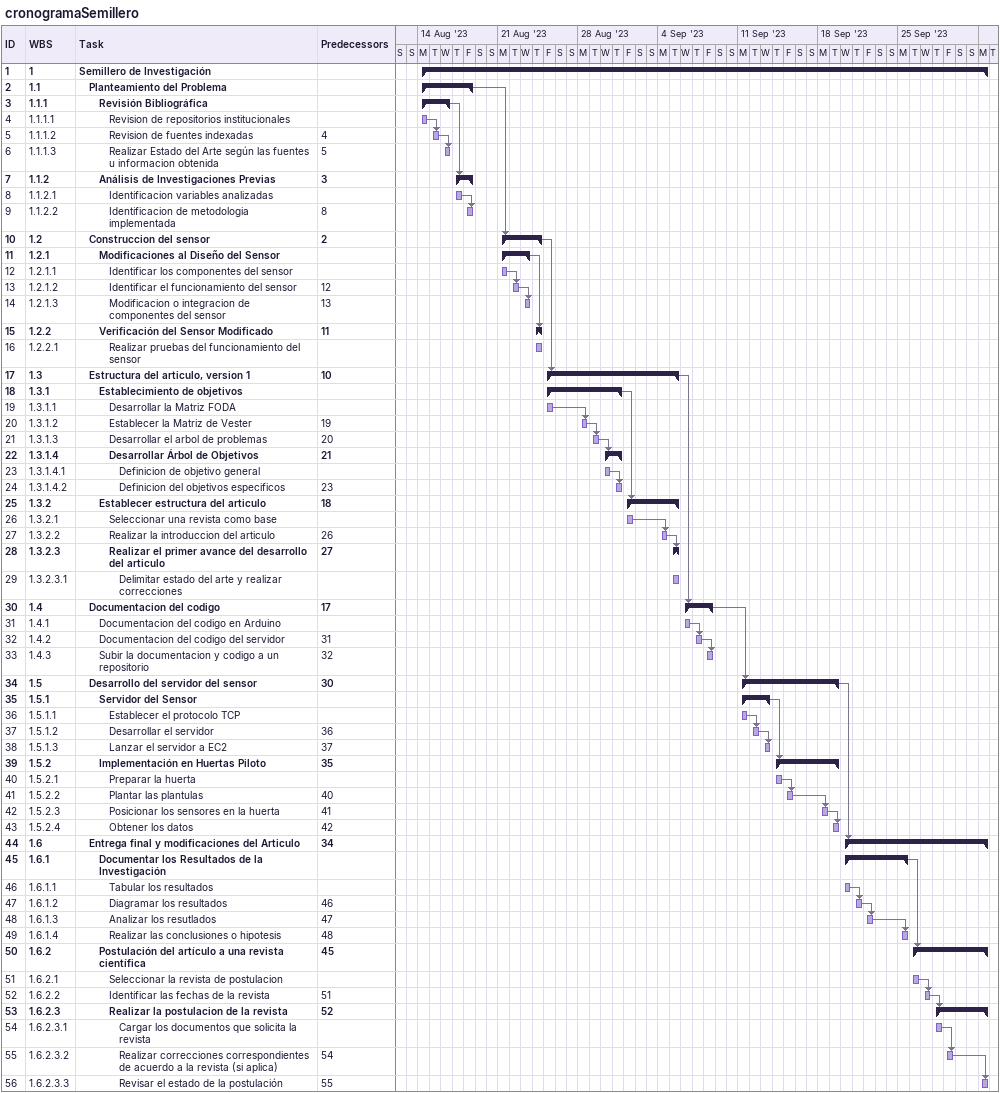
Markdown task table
cronogramaSemillero

| ID | WBS | Task | Start | Finish | Predecessors |
|---|---|---|---|---|---|
| 1 | 1 | **Semillero de Investigación** | 2023-08-14 | 2023-10-02 |  |
| 2 | 1.1 | **Planteamiento del Problema** | 2023-08-14 | 2023-08-18 |  |
| 3 | 1.1.1 | **Revisión Bibliográfica** | 2023-08-14 | 2023-08-16 |  |
| 4 | 1.1.1.1 | Revision de repositorios institucionales | 2023-08-14 | 2023-08-14 |  |
| 5 | 1.1.1.2 | Revision de fuentes indexadas | 2023-08-15 | 2023-08-15 | 4 |
| 6 | 1.1.1.3 | Realizar Estado del Arte según las fuentes u informacion obtenida | 2023-08-16 | 2023-08-16 | 5 |
| 7 | 1.1.2 | **Análisis de Investigaciones Previas** | 2023-08-17 | 2023-08-18 | 3 |
| 8 | 1.1.2.1 | Identificacion variables analizadas | 2023-08-17 | 2023-08-17 |  |
| 9 | 1.1.2.2 | Identificacion de metodologia implementada | 2023-08-18 | 2023-08-18 | 8 |
| 10 | 1.2 | **Construccion del sensor** | 2023-08-21 | 2023-08-24 | 2 |
| 11 | 1.2.1 | **Modificaciones al Diseño del Sensor** | 2023-08-21 | 2023-08-23 |  |
| 12 | 1.2.1.1 | Identificar los componentes del sensor | 2023-08-21 | 2023-08-21 |  |
| 13 | 1.2.1.2 | Identificar el funcionamiento del sensor | 2023-08-22 | 2023-08-22 | 12 |
| 14 | 1.2.1.3 | Modificacion o integracion de componentes del sensor | 2023-08-23 | 2023-08-23 | 13 |
| 15 | 1.2.2 | **Verificación del Sensor Modificado** | 2023-08-24 | 2023-08-24 | 11 |
| 16 | 1.2.2.1 | Realizar pruebas del funcionamiento del sensor | 2023-08-24 | 2023-08-24 |  |
| 17 | 1.3 | **Estructura del articulo, version 1** | 2023-08-25 | 2023-09-05 | 10 |
| 18 | 1.3.1 | **Establecimiento de objetivos** | 2023-08-25 | 2023-08-31 |  |
| 19 | 1.3.1.1 | Desarrollar la Matriz FODA | 2023-08-25 | 2023-08-25 |  |
| 20 | 1.3.1.2 | Establecer la Matriz de Vester | 2023-08-28 | 2023-08-28 | 19 |
| 21 | 1.3.1.3 | Desarrollar el arbol de problemas | 2023-08-29 | 2023-08-29 | 20 |
| 22 | 1.3.1.4 | **Desarrollar Árbol de Objetivos** | 2023-08-30 | 2023-08-31 | 21 |
| 23 | 1.3.1.4.1 | Definicion de objetivo general | 2023-08-30 | 2023-08-30 |  |
| 24 | 1.3.1.4.2 | Definicion del objetivos especificos | 2023-08-31 | 2023-08-31 | 23 |
| 25 | 1.3.2 | **Establecer estructura del articulo** | 2023-09-01 | 2023-09-05 | 18 |
| 26 | 1.3.2.1 | Seleccionar una revista como base | 2023-09-01 | 2023-09-01 |  |
| 27 | 1.3.2.2 | Realizar la introduccion del articulo | 2023-09-04 | 2023-09-04 | 26 |
| 28 | 1.3.2.3 | **Realizar el primer avance del desarrollo del articulo** | 2023-09-05 | 2023-09-05 | 27 |
| 29 | 1.3.2.3.1 | Delimitar estado del arte y realizar correcciones | 2023-09-05 | 2023-09-05 |  |
| 30 | 1.4 | **Documentacion del codigo** | 2023-09-06 | 2023-09-08 | 17 |
| 31 | 1.4.1 | Documentacion del codigo en Arduino | 2023-09-06 | 2023-09-06 |  |
| 32 | 1.4.2 | Documentacion del codigo del servidor | 2023-09-07 | 2023-09-07 | 31 |
| 33 | 1.4.3 | Subir la documentacion y codigo a un repositorio | 2023-09-08 | 2023-09-08 | 32 |
| 34 | 1.5 | **Desarrollo del servidor del sensor** | 2023-09-11 | 2023-09-19 | 30 |
| 35 | 1.5.1 | **Servidor del Sensor** | 2023-09-11 | 2023-09-13 |  |
| 36 | 1.5.1.1 | Establecer el protocolo TCP | 2023-09-11 | 2023-09-11 |  |
| 37 | 1.5.1.2 | Desarrollar el servidor | 2023-09-12 | 2023-09-12 | 36 |
| 38 | 1.5.1.3 | Lanzar el servidor a EC2 | 2023-09-13 | 2023-09-13 | 37 |
| 39 | 1.5.2 | **Implementación en Huertas Piloto** | 2023-09-14 | 2023-09-19 | 35 |
| 40 | 1.5.2.1 | Preparar la huerta | 2023-09-14 | 2023-09-14 |  |
| 41 | 1.5.2.2 | Plantar las plantulas | 2023-09-15 | 2023-09-15 | 40 |
| 42 | 1.5.2.3 | Posicionar los sensores en la huerta | 2023-09-18 | 2023-09-18 | 41 |
| 43 | 1.5.2.4 | Obtener los datos | 2023-09-19 | 2023-09-19 | 42 |
| 44 | 1.6 | **Entrega final y modificaciones del Articulo** | 2023-09-20 | 2023-10-02 | 34 |
| 45 | 1.6.1 | **Documentar los Resultados de la Investigación** | 2023-09-20 | 2023-09-25 |  |
| 46 | 1.6.1.1 | Tabular los resultados | 2023-09-20 | 2023-09-20 |  |
| 47 | 1.6.1.2 | Diagramar los resultados | 2023-09-21 | 2023-09-21 | 46 |
| 48 | 1.6.1.3 | Analizar los resutlados | 2023-09-22 | 2023-09-22 | 47 |
| 49 | 1.6.1.4 | Realizar las conclusiones o hipotesis | 2023-09-25 | 2023-09-25 | 48 |
| 50 | 1.6.2 | **Postulación del artículo a una revista científica** | 2023-09-26 | 2023-10-02 | 45 |
| 51 | 1.6.2.1 | Seleccionar la revista de postulacion | 2023-09-26 | 2023-09-26 |  |
| 52 | 1.6.2.2 | Identificar las fechas de la revista | 2023-09-27 | 2023-09-27 | 51 |
| 53 | 1.6.2.3 | **Realizar la postulacion de la revista** | 2023-09-28 | 2023-10-02 | 52 |
| 54 | 1.6.2.3.1 | Cargar los documentos que solicita la revista | 2023-09-28 | 2023-09-28 |  |
| 55 | 1.6.2.3.2 | Realizar correcciones correspondientes de acuerdo a la revista (si aplica) | 2023-09-29 | 2023-09-29 | 54 |
| 56 | 1.6.2.3.3 | Revisar el estado de la postulación | 2023-10-02 | 2023-10-02 | 55 |
